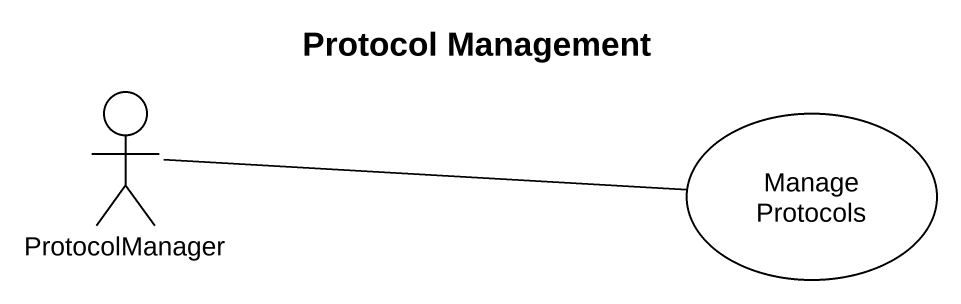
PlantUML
@startuml
title Protocol Management
actor ProtocolManager
usecase "Manage Protocols" as Manage_Protocols
ProtocolManager -right- Manage_Protocols
@enduml
